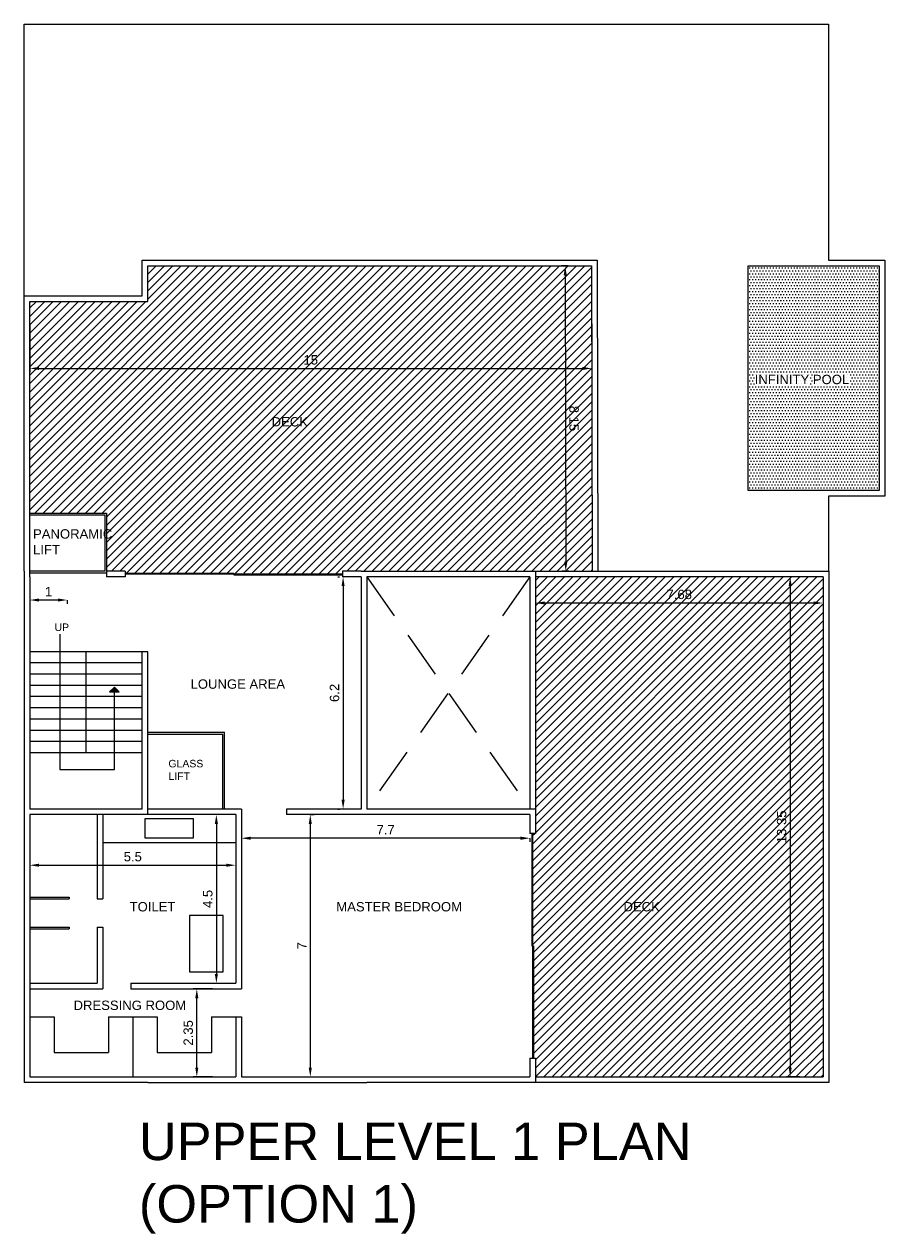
# Model space of a CAD drawing. Header units: metres. Extents: x 2480 to 2687, y 830 to 1066.
# Drawn here: x 2596.74 to 2619.72, y 869.06 to 901.35 of the extents above; entities that cross this region are included whole.
import ezdxf

# ---------------------------------------------------------------- set-up
doc = ezdxf.new("R2010")
doc.units = ezdxf.units.M
doc.linetypes.add('DASHED', pattern=[19.05, 12.7, -6.35])
doc.styles.get("Standard").update_dxf_attribs({"font": 'arial.ttf'})
doc.dimstyles.new('ISO-25', dxfattribs={"dimtxt": 0.25, "dimasz": 0.25, "dimexe": 0.1, "dimexo": 0.625, "dimgap": 0.1, "dimtad": 1, "dimdsep": 46, "dimtxsty": 'Standard', "dimcen": 2.5, "dimclrd": 256, "dimclrt": 256, "dimadec": 0, "dimazin": 0, "dimtfac": 1, "dimtmove": 0, "dimatfit": 3, "dimfxl": 1, "dimarcsym": 0})

# ---------------------------------------------------------------- blocks, each defined once
blk = doc.blocks.new('*D221')
at = {"color": 0, "lineweight": -2, "transparency": 16777216}
for p, q in [((2610.39, 885.978), (2610.39, 885.803)), ((2618.07, 885.978), (2618.07, 885.803))]:
    blk.add_line(p, q, dxfattribs=at)
at = {"lineweight": -2, "transparency": 16777216}
blk.add_line((2617.82, 885.903), (2610.64, 885.903), dxfattribs=at)
at = {"lineweight": -3, "transparency": 16777216}
for points in [[(2610.64, 885.945), (2610.64, 885.862), (2610.39, 885.903)], [(2617.82, 885.945), (2617.82, 885.862), (2618.07, 885.903)]]:
    blk.add_solid(points, dxfattribs=at)
at = {"layer": 'Defpoints', "color": 0, "lineweight": -3, "transparency": 16777216}
for p in [(2610.39, 886.603), (2618.07, 886.603), (2610.39, 885.903)]:
    blk.add_point(p, dxfattribs=at)
at = {"transparency": 16777216, "insert": (2614.23, 886.131), "char_height": 0.25, "attachment_point": 5}
blk.add_mtext('7.68', dxfattribs=at)
blk = doc.blocks.new('*D222')
at = {"color": 0, "lineweight": -2, "transparency": 16777216}
for p, q in [((2617.445, 886.603), (2617.092, 886.603)), ((2617.445, 873.253), (2617.092, 873.253))]:
    blk.add_line(p, q, dxfattribs=at)
at = {"lineweight": -2, "transparency": 16777216}
blk.add_line((2617.192, 886.353), (2617.192, 873.503), dxfattribs=at)
at = {"lineweight": -3, "transparency": 16777216}
for points in [[(2617.15, 886.353), (2617.233, 886.353), (2617.192, 886.603)], [(2617.15, 873.503), (2617.233, 873.503), (2617.192, 873.253)]]:
    blk.add_solid(points, dxfattribs=at)
at = {"layer": 'Defpoints', "color": 0, "lineweight": -3, "transparency": 16777216}
for p in [(2618.07, 886.603), (2617.192, 873.253), (2618.07, 873.253)]:
    blk.add_point(p, dxfattribs=at)
at = {"transparency": 16777216, "insert": (2616.964, 879.928), "char_height": 0.25, "attachment_point": 5, "rotation": 90}
blk.add_mtext('13.35', dxfattribs=at)
blk = doc.blocks.new('*D223')
at = {"color": 0, "lineweight": -2, "transparency": 16777216}
for p, q in [((2605.115, 886.603), (2605.155, 886.603)), ((2605.115, 880.403), (2605.155, 880.403))]:
    blk.add_line(p, q, dxfattribs=at)
at = {"lineweight": -2, "transparency": 16777216}
blk.add_line((2605.255, 886.353), (2605.255, 880.653), dxfattribs=at)
at = {"lineweight": -3, "transparency": 16777216}
for points in [[(2605.213, 886.353), (2605.296, 886.353), (2605.255, 886.603)], [(2605.213, 880.653), (2605.296, 880.653), (2605.255, 880.403)]]:
    blk.add_solid(points, dxfattribs=at)
at = {"layer": 'Defpoints', "color": 0, "lineweight": -3, "transparency": 16777216}
for p in [(2605.74, 886.603), (2605.255, 880.403), (2605.74, 880.403)]:
    blk.add_point(p, dxfattribs=at)
at = {"transparency": 16777216, "insert": (2605.027, 883.503), "char_height": 0.25, "attachment_point": 5, "rotation": 90}
blk.add_mtext('6.2', dxfattribs=at)
blk = doc.blocks.new('*D224')
at = {"color": 0, "lineweight": -2, "transparency": 16777216}
for p, q in [((2596.89, 885.978), (2596.89, 885.882)), ((2597.89, 885.978), (2597.89, 885.882))]:
    blk.add_line(p, q, dxfattribs=at)
at = {"lineweight": -2, "transparency": 16777216}
blk.add_line((2597.64, 885.982), (2597.14, 885.982), dxfattribs=at)
at = {"lineweight": -3, "transparency": 16777216}
for points in [[(2597.14, 886.024), (2597.14, 885.941), (2596.89, 885.982)], [(2597.64, 886.024), (2597.64, 885.941), (2597.89, 885.982)]]:
    blk.add_solid(points, dxfattribs=at)
at = {"layer": 'Defpoints', "color": 0, "lineweight": -3, "transparency": 16777216}
for p in [(2596.89, 886.603), (2597.89, 886.603), (2596.89, 885.982)]:
    blk.add_point(p, dxfattribs=at)
at = {"transparency": 16777216, "insert": (2597.39, 886.208), "char_height": 0.25, "attachment_point": 5}
blk.add_mtext('1', dxfattribs=at)
blk = doc.blocks.new('*D225')
at = {"color": 0, "lineweight": -2, "transparency": 16777216}
for p, q in [((2604.365, 880.253), (2604.479, 880.253)), ((2604.365, 873.253), (2604.479, 873.253))]:
    blk.add_line(p, q, dxfattribs=at)
at = {"lineweight": -2, "transparency": 16777216}
blk.add_line((2604.379, 880.003), (2604.379, 873.503), dxfattribs=at)
at = {"lineweight": -3, "transparency": 16777216}
for points in [[(2604.337, 880.003), (2604.421, 880.003), (2604.379, 880.253)], [(2604.337, 873.503), (2604.421, 873.503), (2604.379, 873.253)]]:
    blk.add_solid(points, dxfattribs=at)
at = {"layer": 'Defpoints', "color": 0, "lineweight": -3, "transparency": 16777216}
for p in [(2603.74, 880.253), (2603.74, 873.253), (2604.379, 873.253)]:
    blk.add_point(p, dxfattribs=at)
at = {"transparency": 16777216, "insert": (2604.154, 876.753), "char_height": 0.25, "attachment_point": 5, "rotation": 90}
blk.add_mtext('7', dxfattribs=at)
blk = doc.blocks.new('*D226')
at = {"color": 0, "lineweight": -2, "transparency": 16777216}
for p, q in [((2602.54, 879.628), (2602.54, 879.524)), ((2610.24, 879.628), (2610.24, 879.524))]:
    blk.add_line(p, q, dxfattribs=at)
at = {"lineweight": -2, "transparency": 16777216}
blk.add_line((2609.99, 879.624), (2602.79, 879.624), dxfattribs=at)
at = {"lineweight": -3, "transparency": 16777216}
for points in [[(2602.79, 879.666), (2602.79, 879.582), (2602.54, 879.624)], [(2609.99, 879.666), (2609.99, 879.582), (2610.24, 879.624)]]:
    blk.add_solid(points, dxfattribs=at)
at = {"layer": 'Defpoints', "color": 0, "lineweight": -3, "transparency": 16777216}
for p in [(2602.54, 880.253), (2610.24, 880.253), (2602.54, 879.624)]:
    blk.add_point(p, dxfattribs=at)
at = {"transparency": 16777216, "insert": (2606.39, 879.849), "char_height": 0.25, "attachment_point": 5}
blk.add_mtext('7.7', dxfattribs=at)
blk = doc.blocks.new('*D227')
at = {"color": 0, "lineweight": -2, "transparency": 16777216}
for p, q in [((2601.765, 880.253), (2601.771, 880.253)), ((2601.765, 875.753), (2601.771, 875.753))]:
    blk.add_line(p, q, dxfattribs=at)
at = {"lineweight": -2, "transparency": 16777216}
blk.add_line((2601.871, 880.003), (2601.871, 876.003), dxfattribs=at)
at = {"lineweight": -3, "transparency": 16777216}
for points in [[(2601.829, 880.003), (2601.913, 880.003), (2601.871, 880.253)], [(2601.829, 876.003), (2601.913, 876.003), (2601.871, 875.753)]]:
    blk.add_solid(points, dxfattribs=at)
at = {"layer": 'Defpoints', "color": 0, "lineweight": -3, "transparency": 16777216}
for p in [(2602.39, 880.253), (2601.871, 875.753), (2602.39, 875.753)]:
    blk.add_point(p, dxfattribs=at)
at = {"transparency": 16777216, "insert": (2601.644, 878.003), "char_height": 0.25, "attachment_point": 5, "rotation": 90}
blk.add_mtext('4.5', dxfattribs=at)
blk = doc.blocks.new('*D228')
at = {"color": 0, "lineweight": -2, "transparency": 16777216}
for p, q in [((2596.89, 879.628), (2596.89, 878.803)), ((2602.39, 879.628), (2602.39, 878.803))]:
    blk.add_line(p, q, dxfattribs=at)
at = {"lineweight": -2, "transparency": 16777216}
blk.add_line((2597.14, 878.903), (2602.14, 878.903), dxfattribs=at)
at = {"lineweight": -3, "transparency": 16777216}
for points in [[(2597.14, 878.945), (2597.14, 878.862), (2596.89, 878.903)], [(2602.14, 878.945), (2602.14, 878.862), (2602.39, 878.903)]]:
    blk.add_solid(points, dxfattribs=at)
at = {"layer": 'Defpoints', "color": 0, "lineweight": -3, "transparency": 16777216}
for p in [(2596.89, 880.253), (2602.39, 880.253), (2602.39, 878.903)]:
    blk.add_point(p, dxfattribs=at)
at = {"transparency": 16777216, "insert": (2599.64, 879.13), "char_height": 0.25, "attachment_point": 5}
blk.add_mtext('5.5', dxfattribs=at)
blk = doc.blocks.new('*D218')
at = {"color": 0, "lineweight": -2, "transparency": 16777216}
for p, q in [((2601.765, 875.603), (2601.249, 875.603)), ((2601.765, 873.253), (2601.249, 873.253))]:
    blk.add_line(p, q, dxfattribs=at)
at = {"lineweight": -2, "transparency": 16777216}
blk.add_line((2601.349, 873.503), (2601.349, 875.353), dxfattribs=at)
at = {"lineweight": -3, "transparency": 16777216}
for points in [[(2601.307, 875.353), (2601.391, 875.353), (2601.349, 875.603)], [(2601.307, 873.503), (2601.391, 873.503), (2601.349, 873.253)]]:
    blk.add_solid(points, dxfattribs=at)
at = {"layer": 'Defpoints', "color": 0, "lineweight": -3, "transparency": 16777216}
for p in [(2601.349, 875.603), (2602.39, 875.603), (2602.39, 873.253)]:
    blk.add_point(p, dxfattribs=at)
at = {"transparency": 16777216, "insert": (2601.121, 874.428), "char_height": 0.25, "attachment_point": 5, "rotation": 90}
blk.add_mtext('2.35', dxfattribs=at)
blk = doc.blocks.new('*D219')
at = {"color": 0, "lineweight": -2, "transparency": 16777216}
for p, q in [((2611.266, 894.903), (2611.085, 894.902)), ((2611.28, 886.752), (2611.1, 886.752))]:
    blk.add_line(p, q, dxfattribs=at)
at = {"lineweight": -2, "transparency": 16777216}
blk.add_line((2611.185, 894.652), (2611.199, 887.002), dxfattribs=at)
at = {"lineweight": -3, "transparency": 16777216}
for points in [[(2611.227, 894.652), (2611.144, 894.652), (2611.185, 894.902)], [(2611.241, 887.002), (2611.158, 887.002), (2611.2, 886.752)]]:
    blk.add_solid(points, dxfattribs=at)
at = {"layer": 'Defpoints', "color": 0, "lineweight": -3, "transparency": 16777216}
for p in [(2611.891, 894.904), (2611.2, 886.752), (2611.905, 886.753)]:
    blk.add_point(p, dxfattribs=at)
at = {"transparency": 16777216, "insert": (2611.42, 890.828), "char_height": 0.25, "attachment_point": 5, "rotation": 270.1035}
blk.add_mtext('8.15', dxfattribs=at)
blk = doc.blocks.new('*D277')
at = {"color": 0, "lineweight": -2, "transparency": 16777216}
for p, q in [((2596.89, 893.329), (2596.89, 892.065)), ((2611.892, 893.356), (2611.892, 892.065))]:
    blk.add_line(p, q, dxfattribs=at)
at = {"lineweight": -2, "transparency": 16777216}
blk.add_line((2597.14, 892.165), (2611.642, 892.165), dxfattribs=at)
at = {"lineweight": -3, "transparency": 16777216}
for points in [[(2597.14, 892.206), (2597.14, 892.123), (2596.89, 892.165)], [(2611.642, 892.206), (2611.642, 892.123), (2611.892, 892.165)]]:
    blk.add_solid(points, dxfattribs=at)
at = {"layer": 'Defpoints', "color": 0, "lineweight": -3, "transparency": 16777216}
for p in [(2596.89, 893.954), (2611.892, 893.981), (2611.892, 892.165)]:
    blk.add_point(p, dxfattribs=at)
at = {"transparency": 16777216, "insert": (2604.391, 892.392), "char_height": 0.25, "attachment_point": 5}
blk.add_mtext('15', dxfattribs=at)

msp = doc.modelspace()

# ---------------------------------------------------------------- hatches: boundary and pattern name
at = {"true_color": 0x991b1e}
h = msp.add_hatch(dxfattribs=at)
h.set_pattern_fill('ANSI31', color=244, scale=0.05)
h.set_pattern_definition([(45, (85.47118, -124.897), (-0.1122532015, 0.1122532015), [])])
h.paths.add_polyline_path([(2600.04, 894.904), (2600.04, 893.954), (2596.89, 893.954), (2596.89, 888.303), (2598.94, 888.303), (2598.94, 886.753), (2599.44, 886.753), (2599.44, 886.703), (2602.34, 886.703), (2605.24, 886.678), (2605.24, 886.753), (2605.74, 886.753), (2605.89, 886.753), (2611.905, 886.753), (2611.891, 894.904)])
h.paths.add_polyline_path([(2611.159, 891.23), (2611.161, 890.425), (2611.676, 890.426), (2611.675, 891.231)], flags=24)
h.paths.add_polyline_path([(2604.123, 892.132), (2604.636, 892.132), (2604.636, 892.647), (2604.123, 892.647)], flags=24)
h.paths.add_polyline_path([(2596.887, 887.065), (2599.127, 887.065), (2599.127, 887.997), (2596.887, 887.997)], flags=9)
h.paths.add_polyline_path([(2603.258, 890.474), (2604.353, 890.474), (2604.353, 890.989), (2603.258, 890.989)], flags=24)
h = msp.add_hatch()
h.set_pattern_fill('DOTS', color=5, scale=0.05)
h.set_pattern_definition([(0, (2596.74045, 873.10341), (0.0396875, 0.079375), [0, -0.079375])])
h.paths.add_polyline_path([(2619.568, 894.904), (2616.068, 894.904), (2616.068, 888.904), (2619.568, 888.904)])
h.paths.add_polyline_path([(2616.15, 891.604), (2618.797, 891.604), (2618.797, 892.119), (2616.15, 892.119)], flags=24)
h = msp.add_hatch(dxfattribs=at)
h.set_pattern_fill('ANSI31', color=244, scale=0.05)
h.set_pattern_definition([(45, (-36.31474, -124.897), (-0.1122532015, 0.1122532015), [])])
h.paths.add_polyline_path([(2610.39, 886.603), (2610.39, 879.753), (2610.315, 879.753), (2610.315, 876.753), (2610.34, 876.753), (2610.34, 873.753), (2610.39, 873.753), (2610.39, 873.253), (2618.07, 873.253), (2618.07, 886.603)])
h.paths.add_polyline_path([(2613.827, 885.871), (2614.632, 885.871), (2614.632, 886.386), (2613.827, 886.386)], flags=24)
h.paths.add_polyline_path([(2617.224, 879.417), (2617.224, 880.416), (2616.708, 880.416), (2616.708, 879.417)], flags=24)
h.paths.add_polyline_path([(2612.651, 877.529), (2613.747, 877.529), (2613.747, 878.044), (2612.651, 878.044)], flags=24)
at = {"true_color": 0x000000}
h = msp.add_hatch(color=18, dxfattribs=at)
h.dxf.hatch_style = 1
h.paths.add_polyline_path([(2599.279, 883.531), (2599.149, 883.652), (2599.019, 883.531)])

# ---------------------------------------------------------------- linework, layer by layer
at = {"color": 5}
for p, q in [((2596.89, 888.303), (2598.94, 888.303)), ((2598.94, 888.303), (2598.94, 886.703)), ((2596.89, 888.253), (2598.89, 888.253)), ((2598.89, 888.253), (2598.89, 886.753)), ((2598.89, 886.753), (2596.89, 886.753)), ((2598.94, 886.703), (2596.89, 886.703)), ((2600.04, 882.453), (2602.09, 882.453)), ((2600.04, 882.403), (2602.04, 882.403)), ((2602.04, 880.403), (2602.04, 882.403)), ((2602.09, 880.403), (2602.09, 882.453))]:
    msp.add_line(p, q, dxfattribs=at)
at = {"color": 18, "true_color": 0x000000}
for p, q in [((2596.74, 886.753), (2596.74, 875.603)), ((2599.44, 886.753), (2598.94, 886.753)), ((2605.24, 886.753), (2605.24, 886.603)), ((2605.74, 886.753), (2605.24, 886.753)), ((2605.74, 886.753), (2605.89, 886.753)), ((2605.89, 886.753), (2618.22, 886.753)), ((2610.39, 886.753), (2610.39, 879.753)), ((2618.22, 886.753), (2618.22, 873.103)), ((2596.89, 886.603), (2596.89, 880.403)), ((2599.44, 886.603), (2598.94, 886.603)), ((2605.74, 886.603), (2605.24, 886.603)), ((2605.74, 886.603), (2605.74, 880.403)), ((2605.89, 886.603), (2605.89, 880.403)), ((2610.24, 886.603), (2605.89, 886.603)), ((2610.24, 886.603), (2610.24, 880.403)), ((2618.07, 886.603), (2610.39, 886.603)), ((2618.07, 886.603), (2618.07, 873.253)), ((2597.69, 885.069), (2597.69, 881.455)), ((2600.04, 884.603), (2596.89, 884.603)), ((2598.39, 884.603), (2598.39, 881.903)), ((2599.89, 880.403), (2599.89, 884.603)), ((2600.04, 880.253), (2600.04, 884.603)), ((2599.89, 884.303), (2596.89, 884.303)), ((2599.89, 884.003), (2596.89, 884.003)), ((2599.89, 883.703), (2596.89, 883.703)), ((2599.149, 883.652), (2599.019, 883.531)), ((2599.019, 883.531), (2599.279, 883.531)), ((2599.149, 883.652), (2599.279, 883.531)), ((2599.149, 881.455), (2599.149, 883.531)), ((2599.89, 883.403), (2596.89, 883.403)), ((2599.89, 883.103), (2596.89, 883.103)), ((2599.89, 882.803), (2596.89, 882.803)), ((2599.89, 882.503), (2596.89, 882.503)), ((2599.89, 882.203), (2596.89, 882.203)), ((2599.89, 881.903), (2596.89, 881.903)), ((2597.69, 881.455), (2599.149, 881.455)), ((2599.89, 880.403), (2596.89, 880.403)), ((2596.89, 880.253), (2596.89, 873.253)), ((2600.04, 880.253), (2596.89, 880.253)), ((2598.69, 880.253), (2598.69, 878.003)), ((2598.84, 880.253), (2598.84, 878.003)), ((2602.54, 880.403), (2600.04, 880.403)), ((2602.39, 880.253), (2600.04, 880.253)), ((2602.39, 880.253), (2602.39, 875.753)), ((2602.54, 880.403), (2602.54, 875.603)), ((2603.74, 880.403), (2603.74, 880.253)), ((2605.74, 880.403), (2603.74, 880.403)), ((2610.24, 880.253), (2603.74, 880.253)), ((2610.39, 880.403), (2605.89, 880.403)), ((2610.24, 880.253), (2610.24, 879.753)), ((2610.39, 879.753), (2610.24, 879.753)), ((2610.29, 879.753), (2610.29, 876.753)), ((2610.315, 879.753), (2610.315, 873.753)), ((2602.39, 879.503), (2598.84, 879.503)), ((2596.89, 878.053), (2597.94, 878.053)), ((2596.89, 878.003), (2597.94, 878.003)), ((2597.94, 878.053), (2597.94, 878.003)), ((2598.69, 878.003), (2598.84, 878.003)), ((2596.89, 877.253), (2597.94, 877.253)), ((2596.89, 877.203), (2597.94, 877.203)), ((2597.94, 877.253), (2597.94, 877.203)), ((2598.69, 877.253), (2598.69, 875.753)), ((2598.69, 877.253), (2598.84, 877.253)), ((2598.84, 877.253), (2598.84, 875.603)), ((2610.29, 876.753), (2610.34, 876.753)), ((2610.34, 876.753), (2610.34, 873.753)), ((2596.89, 875.753), (2598.69, 875.753)), ((2599.59, 875.753), (2599.59, 875.603)), ((2599.59, 875.753), (2602.39, 875.753)), ((2596.74, 875.603), (2596.74, 873.103)), ((2596.89, 875.603), (2598.84, 875.603)), ((2599.59, 875.603), (2602.54, 875.603)), ((2596.89, 874.853), (2597.54, 874.853)), ((2597.54, 874.853), (2597.54, 873.903)), ((2598.99, 874.853), (2598.99, 873.903)), ((2598.99, 874.853), (2600.29, 874.853)), ((2599.64, 874.853), (2599.64, 873.253)), ((2600.29, 874.853), (2600.29, 873.903)), ((2601.74, 874.853), (2601.74, 873.903)), ((2601.74, 874.853), (2602.54, 874.853)), ((2602.39, 874.853), (2602.39, 873.253)), ((2602.54, 874.853), (2602.54, 873.253)), ((2597.54, 873.903), (2598.99, 873.903)), ((2600.29, 873.903), (2601.74, 873.903)), ((2610.24, 873.753), (2610.39, 873.753)), ((2610.24, 873.753), (2610.24, 873.253)), ((2610.39, 873.753), (2610.39, 873.103)), ((2596.89, 873.253), (2602.39, 873.253)), ((2602.54, 873.253), (2610.24, 873.253)), ((2610.39, 873.253), (2618.07, 873.253)), ((2600.04, 873.103), (2596.74, 873.103)), ((2600.04, 873.103), (2605.89, 873.103)), ((2618.22, 873.103), (2605.89, 873.103))]:
    msp.add_line(p, q, dxfattribs=at)
for p, q in [((2598.94, 886.753), (2598.94, 886.603)), ((2599.44, 886.753), (2599.44, 886.603)), ((2599.44, 886.703), (2602.34, 886.703)), ((2599.44, 886.678), (2605.24, 886.678)), ((2602.34, 886.703), (2602.34, 886.653)), ((2602.34, 886.653), (2605.24, 886.653))]:
    msp.add_line(p, q)
at = {"color": 18, "linetype": 'DASHED', "ltscale": 0.1, "true_color": 0x000000}
for p, q in [((2605.89, 886.603), (2610.24, 880.403)), ((2610.24, 886.603), (2605.89, 880.403))]:
    msp.add_line(p, q, dxfattribs=at)
at = {"color": 18, "true_color": 0x000000}
for points in [[(2596.74, 894.104), (2596.74, 901.354), (2618.112, 901.354), (2618.218, 901.354), (2618.218, 895.054), (2619.718, 895.054), (2619.718, 888.754), (2618.218, 888.754), (2618.218, 886.754)], [(2596.74, 886.754), (2596.74, 894.104), (2599.89, 894.104), (2599.89, 895.054), (2612.04, 895.054), (2612.055, 886.754)], [(2596.89, 886.603), (2596.89, 893.954), (2600.04, 893.954), (2600.04, 894.904), (2611.891, 894.904), (2611.905, 886.753)]]:
    msp.add_lwpolyline(points, dxfattribs=at)
for points in [[(2616.068, 894.904), (2619.568, 894.904), (2619.568, 888.904), (2616.068, 888.904)], [(2599.97, 880.151), (2601.249, 880.151), (2601.249, 879.628), (2599.97, 879.628)], [(2601.152, 876.058), (2602.052, 876.058), (2602.052, 877.558), (2601.152, 877.558)]]:
    msp.add_lwpolyline(points, close=True, dxfattribs=at)

# ---------------------------------------------------------------- texts
for s, width, insert, char_height, attachment_point in [('INFINITY POOL', 3.5214, (2616.245, 891.995), 0.25, 1), ('DECK', 3.5214, (2603.347, 890.865), 0.25, 1), ('{\\C256;UP}', 3.07927, (2597.551, 885.153), 0.2, 7), ('LOUNGE AREA', 3.5214, (2601.183, 883.864), 0.25, 1), ('{\\C256;GLASS LIFT}', 0.95749, (2600.591, 881.716), 0.2, 1), ('TOILET', 3.5214, (2599.556, 877.92), 0.25, 1), ('MASTER BEDROOM', 3.5214, (2605.073, 877.92), 0.25, 1), ('DECK', 3.5214, (2612.741, 877.92), 0.25, 1), ('DRESSING ROOM', 3.5214, (2598.059, 875.289), 0.25, 1)]:
    msp.add_mtext_dynamic_manual_height_columns(s, width=width, gutter_width=12.5, heights=[0], dxfattribs=dict(at, insert=insert, char_height=char_height, attachment_point=attachment_point))
at = {"insert": (2596.977, 887.872), "char_height": 0.25, "attachment_point": 1}
msp.add_mtext_dynamic_manual_height_columns('PANORAMIC\\PLIFT', width=2.10871, gutter_width=12.5, heights=[0], dxfattribs=at)
at = {"lineweight": 30, "insert": (2599.804, 872.032), "char_height": 1, "attachment_point": 1}
msp.add_mtext_dynamic_manual_height_columns('UPPER LEVEL 1 PLAN (OPTION 1)', width=15.24166, gutter_width=12.5, heights=[0], dxfattribs=at)

# ---------------------------------------------------------------- dimensions: what is measured, and where the dimension line sits
at = {"color": 1}
dim = msp.add_aligned_dim(p1=(2611.891, 894.904), p2=(2611.905, 886.753), distance=-0.706, dimstyle='ISO-25', dxfattribs=at)
dim.commit()
dim.dimension.update_dxf_attribs({"geometry": '*D219', "text_midpoint": (2611.42, 890.828)})
dim = msp.add_linear_dim(base=(2611.892, 892.165), p1=(2596.89, 893.954), p2=(2611.892, 893.981), dimstyle='ISO-25')
dim.commit()
dim.dimension.update_dxf_attribs({"geometry": '*D277', "text_midpoint": (2604.391, 892.392)})
at = {"color": 18, "true_color": 0x000000}
for base, p1, p2, picture, middle in [((2596.89, 885.982), (2597.89, 886.603), (2596.89, 886.603), '*D224', (2597.39, 886.208)), ((2610.39, 885.903), (2618.07, 886.603), (2610.39, 886.603), '*D221', (2614.23, 886.131)), ((2602.39, 878.903), (2596.89, 880.253), (2602.39, 880.253), '*D228', (2599.64, 879.13)), ((2602.54, 879.624), (2610.24, 880.253), (2602.54, 880.253), '*D226', (2606.39, 879.849))]:
    dim = msp.add_linear_dim(base=base, p1=p1, p2=p2, dimstyle='ISO-25', dxfattribs=at)
    dim.commit()
    dim.dimension.update_dxf_attribs({"geometry": picture, "text_midpoint": middle})
for base, p1, p2, picture, middle in [((2605.255, 880.403), (2605.74, 886.603), (2605.74, 880.403), '*D223', (2605.027, 883.503)), ((2617.192, 873.253), (2618.07, 886.603), (2618.07, 873.253), '*D222', (2616.964, 879.928)), ((2601.871, 875.753), (2602.39, 880.253), (2602.39, 875.753), '*D227', (2601.644, 878.003)), ((2604.379, 873.253), (2603.74, 880.253), (2603.74, 873.253), '*D225', (2604.154, 876.753)), ((2601.349, 875.603), (2602.39, 873.253), (2602.39, 875.603), '*D218', (2601.121, 874.428))]:
    dim = msp.add_linear_dim(base=base, p1=p1, p2=p2, angle=90, dimstyle='ISO-25', dxfattribs=at)
    dim.commit()
    dim.dimension.update_dxf_attribs({"geometry": picture, "text_midpoint": middle})

doc.saveas('drawing.dxf')
